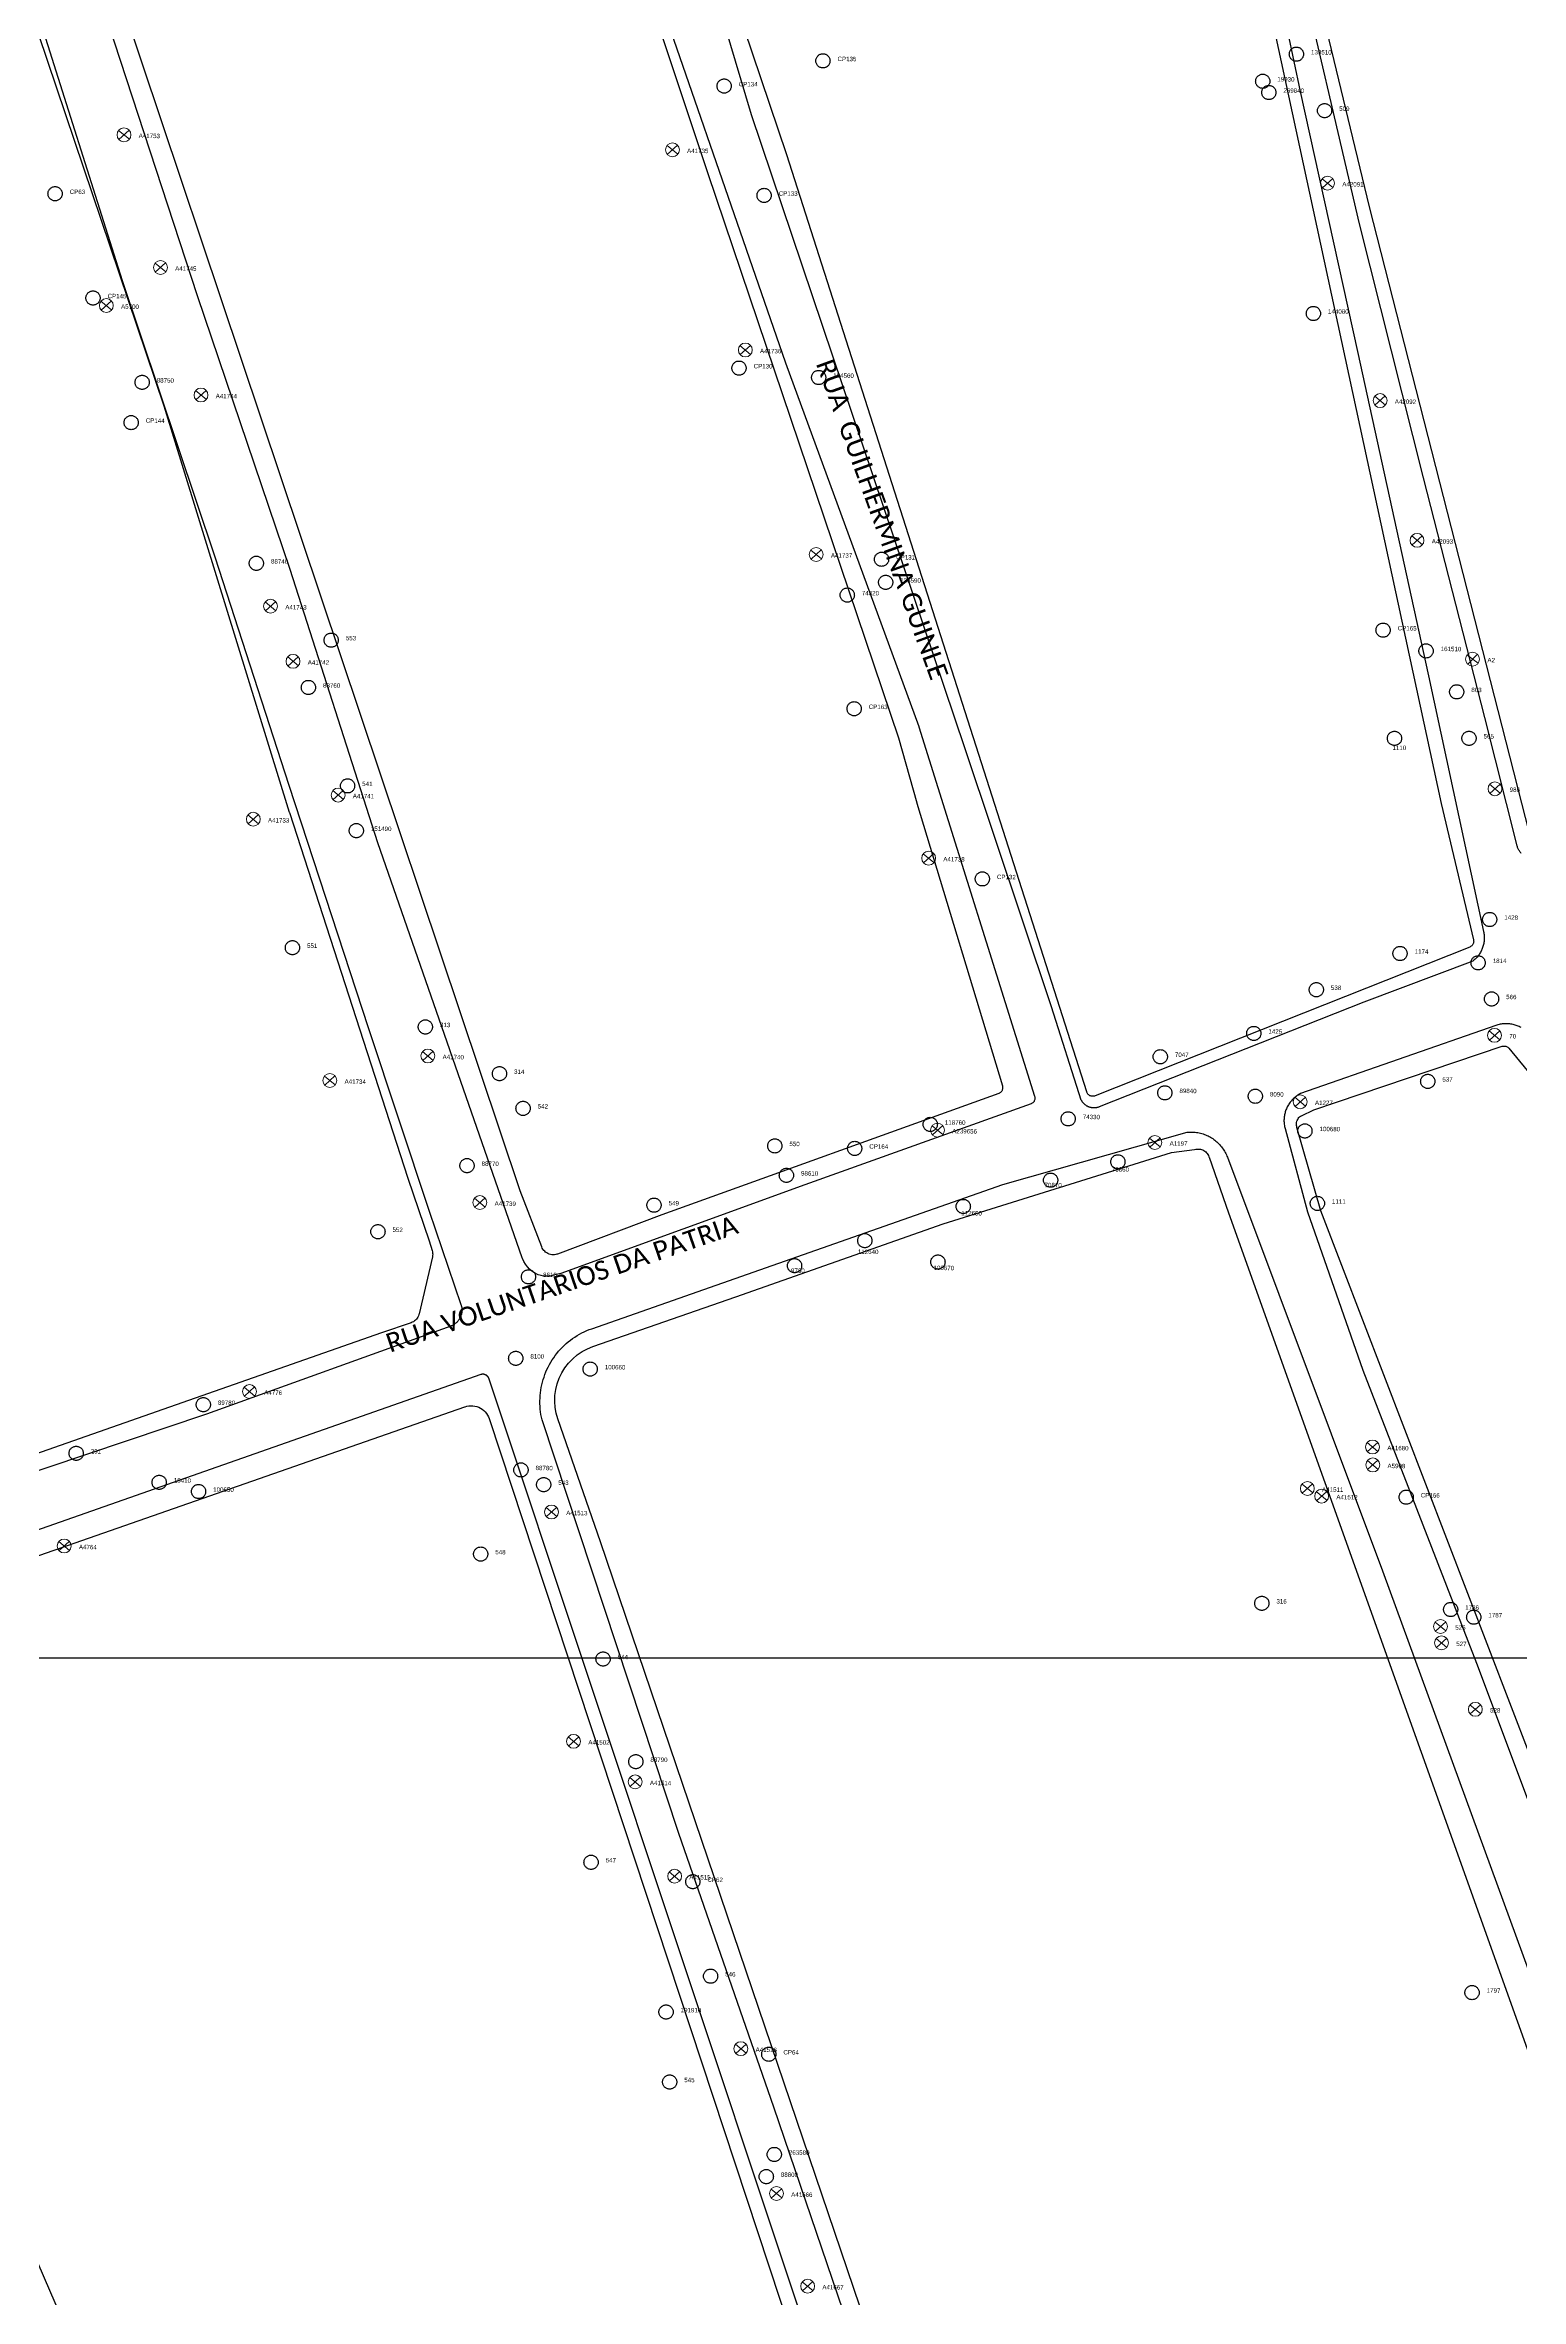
# Model space of a CAD drawing. Header units: millimetres. Extents: x 676447 to 689606, y 7455628 to 7463967.
# Drawn here: x 685692.2 to 685925.9, y 7460434.7 to 7460791.4 of the extents above; entities that cross this region are included whole.
import ezdxf

# ---------------------------------------------------------------- set-up
doc = ezdxf.new("R2010")
doc.units = ezdxf.units.MM
doc.header["$LTSCALE"] = 0.1
doc.header["$MEASUREMENT"] = 0
doc.linetypes.add('PHANTOM2', pattern=[1.25, 0.625, -0.125, 0.125, -0.125, 0.125, -0.125])
doc.layers.add('10.4-Postes', color=1, linetype='Continuous', lineweight=0)
for name, color, linetype in [('Caixas Subterrâneas', 5, 'Continuous'), ('LEGENDAS_INFRAESTRUTURAS', 7, 'Continuous'), ('MUB_MEIOFIO', 7, 'Continuous'), ('MUB_QUADRAS', 7, 'Continuous'), ('MUB_SEGMENTO', 7, 'Continuous'), ('NOS_DE_INFRAESTRUTURA', 7, 'Continuous')]:
    doc.layers.add(name, color=color, linetype=linetype)
doc.styles.add('Legend', font='calibri.ttf')
doc.styles.get("Standard").update_dxf_attribs({"font": 'arial.ttf'})

# ---------------------------------------------------------------- blocks, each defined once
blk = doc.blocks.new('MHMZ')
at = {"linetype": 'PHANTOM2'}
blk.add_circle((0, 0), 0.0000101, dxfattribs=at)
blk = doc.blocks.new('PTPT')
at = {"layer": '10.4-Postes', "color": 1, "linetype": 'PHANTOM2'}
for points in [[(-0.0000079, 0.0000104), (0.0000075, -0.000002)], [(0.000007, 0.0000109), (-0.0000074, -0.0000025)]]:
    blk.add_lwpolyline(points, dxfattribs=at)
at = {"layer": '10.4-Postes', "color": 1}
blk.add_circle((-0.0000002, 0.0000042), 0.00000987, dxfattribs=at)

msp = doc.modelspace()

# ---------------------------------------------------------------- linework, layer by layer
at = {"linetype": 'Continuous'}
msp.add_lwpolyline([(685960.65, 7460009.2), (685286.8, 7460009.2), (685286.8, 7460536.13), (685960.65, 7460536.13)], close=True, dxfattribs=at)
at = {"layer": 'MUB_MEIOFIO', "linetype": 'Continuous'}
for points in [[(685886.89, 7460803.05), (685890.9, 7460784.03), (685899.99, 7460742.88), (685911.22, 7460691.56), (685919.95, 7460651.07), (685919.98, 7460650.91), (685920.01, 7460650.75), (685920.03, 7460650.6), (685920.04, 7460650.44), (685920.05, 7460650.28), (685920.06, 7460650.12), (685920.05, 7460649.96), (685920.05, 7460649.8), (685920.03, 7460649.64), (685920.02, 7460649.48), (685919.99, 7460649.32), (685919.96, 7460649.16), (685919.93, 7460649.01), (685919.89, 7460648.85), (685919.85, 7460648.7), (685919.8, 7460648.55), (685919.74, 7460648.4), (685919.68, 7460648.25), (685919.61, 7460648.1), (685919.54, 7460647.96), (685919.47, 7460647.82), (685919.39, 7460647.68), (685919.3, 7460647.54), (685919.22, 7460647.41), (685919.12, 7460647.28), (685919.02, 7460647.16), (685918.92, 7460647.03), (685918.82, 7460646.91), (685918.7, 7460646.8), (685918.59, 7460646.69), (685918.47, 7460646.58), (685918.35, 7460646.48), (685918.23, 7460646.38), (685900.98, 7460639.91), (685859.12, 7460623.31), (685859.04, 7460623.29), (685858.97, 7460623.26), (685858.89, 7460623.24), (685858.82, 7460623.22), (685858.74, 7460623.2), (685858.67, 7460623.19), (685858.59, 7460623.17), (685858.51, 7460623.17), (685858.43, 7460623.16), (685858.36, 7460623.16), (685858.28, 7460623.15), (685858.2, 7460623.16), (685858.12, 7460623.16), (685858.04, 7460623.17), (685857.97, 7460623.18), (685857.89, 7460623.19), (685857.81, 7460623.2), (685857.74, 7460623.22), (685857.66, 7460623.24), (685857.59, 7460623.26), (685857.51, 7460623.29), (685857.44, 7460623.32), (685857.37, 7460623.35), (685857.3, 7460623.38), (685857.23, 7460623.41), (685857.16, 7460623.45), (685857.09, 7460623.49), (685857.03, 7460623.53), (685856.96, 7460623.58), (685856.9, 7460623.62), (685856.84, 7460623.67), (685856.78, 7460623.72), (685856.72, 7460623.78), (685856.67, 7460623.83), (685856.61, 7460623.89), (685856.56, 7460623.95), (685856.51, 7460624.01), (685856.47, 7460624.07), (685856.42, 7460624.13), (685856.38, 7460624.2), (685856.34, 7460624.26), (685856.3, 7460624.33), (685856.26, 7460624.4), (685851.54, 7460639.14), (685837.82, 7460680.14), (685804.07, 7460780.32), (685754.77, 7460945.65)], [(685784.05, 7460814.46), (685809.47, 7460741.08), (685830.54, 7460683.53), (685830.56, 7460683.49), (685848.88, 7460625), (685848.91, 7460624.9), (685848.92, 7460624.79), (685848.93, 7460624.69), (685848.92, 7460624.58), (685848.9, 7460624.48), (685848.87, 7460624.38), (685848.83, 7460624.28), (685848.79, 7460624.19), (685848.73, 7460624.1), (685848.66, 7460624.02), (685848.59, 7460623.95), (685848.5, 7460623.88), (685848.41, 7460623.83), (685848.32, 7460623.78), (685848.31, 7460623.78), (685812.53, 7460611), (685773.87, 7460596.95), (685773.22, 7460596.77), (685772.74, 7460596.67), (685772.13, 7460596.54), (685771.66, 7460596.5), (685771.16, 7460596.54), (685770.76, 7460596.62), (685770.28, 7460596.76), (685770.17, 7460596.8), (685769.73, 7460597.04), (685769.31, 7460597.33), (685768.93, 7460597.65), (685768.59, 7460598.02), (685768.29, 7460598.42), (685768.03, 7460598.84), (685767.81, 7460599.3), (685767.77, 7460599.4), (685744.94, 7460665.1), (685731.03, 7460708.36), (685716.39, 7460751.68), (685701.38, 7460797.47)], [(685925.9, 7460663.42), (685925.83, 7460663.51), (685925.75, 7460663.61), (685925.68, 7460663.71), (685925.61, 7460663.82), (685925.55, 7460663.93), (685925.49, 7460664.03), (685925.43, 7460664.15), (685925.38, 7460664.26), (685925.33, 7460664.37), (685925.29, 7460664.49), (685925.25, 7460664.61), (685920.14, 7460684.94), (685910.42, 7460722.88), (685900.28, 7460763.06), (685889.83, 7460808.06)], [(685690.36, 7460798.71), (685704.44, 7460754.11), (685719.1, 7460710.38), (685730.81, 7460674.24), (685743.41, 7460635.86), (685753.04, 7460606.82), (685758.08, 7460592.02), (685758.11, 7460591.93), (685758.13, 7460591.84), (685758.15, 7460591.75), (685758.17, 7460591.66), (685758.19, 7460591.57), (685758.2, 7460591.48), (685758.21, 7460591.38), (685758.22, 7460591.29), (685758.22, 7460591.2), (685758.22, 7460591.1), (685758.22, 7460591.01), (685758.21, 7460590.92), (685758.21, 7460590.83), (685758.19, 7460590.73), (685758.18, 7460590.64), (685758.16, 7460590.55), (685758.14, 7460590.46), (685758.11, 7460590.37), (685758.08, 7460590.28), (685758.05, 7460590.2), (685758.02, 7460590.11), (685757.98, 7460590.02), (685757.94, 7460589.94), (685757.9, 7460589.86), (685757.85, 7460589.78), (685757.8, 7460589.7), (685757.75, 7460589.62), (685757.7, 7460589.55), (685757.64, 7460589.47), (685757.58, 7460589.4), (685757.52, 7460589.33), (685757.46, 7460589.26), (685757.39, 7460589.2), (685757.32, 7460589.13), (685757.25, 7460589.07), (685757.18, 7460589.02), (685757.1, 7460588.96), (685757.03, 7460588.91), (685756.95, 7460588.86), (685756.87, 7460588.81), (685756.79, 7460588.77), (685756.71, 7460588.72), (685756.62, 7460588.68), (685756.54, 7460588.65), (685756.45, 7460588.62), (685717.78, 7460574.7), (685673.62, 7460559.88)], [(685925.9, 7460635.87), (685925.75, 7460635.95), (685925.59, 7460636.03), (685925.43, 7460636.1), (685925.27, 7460636.16), (685925.11, 7460636.22), (685924.95, 7460636.27), (685924.78, 7460636.32), (685924.61, 7460636.36), (685924.44, 7460636.39), (685924.27, 7460636.42), (685924.1, 7460636.45), (685923.93, 7460636.46), (685923.76, 7460636.48), (685923.59, 7460636.48), (685923.41, 7460636.48), (685923.24, 7460636.47), (685923.07, 7460636.46), (685922.9, 7460636.44), (685922.73, 7460636.42), (685922.56, 7460636.39), (685922.39, 7460636.35), (685922.22, 7460636.31), (685922.06, 7460636.26), (685921.89, 7460636.21), (685890.98, 7460625.43), (685890.83, 7460625.35), (685890.68, 7460625.26), (685890.54, 7460625.18), (685890.4, 7460625.08), (685890.27, 7460624.98), (685890.13, 7460624.88), (685890.01, 7460624.77), (685889.88, 7460624.66), (685889.76, 7460624.54), (685889.64, 7460624.42), (685889.53, 7460624.3), (685889.42, 7460624.17), (685889.32, 7460624.04), (685889.22, 7460623.9), (685889.13, 7460623.76), (685889.04, 7460623.62), (685888.95, 7460623.47), (685888.88, 7460623.33), (685888.8, 7460623.18), (685888.73, 7460623.02), (685888.67, 7460622.87), (685888.61, 7460622.71), (685888.56, 7460622.55), (685888.52, 7460622.39), (685888.48, 7460622.22), (685888.44, 7460622.06), (685888.41, 7460621.9), (685888.39, 7460621.73), (685888.37, 7460621.56), (685888.36, 7460621.39), (685888.35, 7460621.23), (685888.35, 7460621.06), (685888.36, 7460620.89), (685888.37, 7460620.72), (685888.39, 7460620.56), (685888.41, 7460620.39), (685888.44, 7460620.23), (685888.48, 7460620.06), (685888.52, 7460619.9), (685892.08, 7460606.69), (685900.82, 7460581.64), (685918.84, 7460535.28), (685943.23, 7460470.17)], [(685824.47, 7460415.42), (685807.62, 7460465), (685792.57, 7460508.34), (685770.91, 7460573.8), (685770.82, 7460574.22), (685770.74, 7460574.64), (685770.68, 7460575.07), (685770.63, 7460575.49), (685770.6, 7460575.92), (685770.58, 7460576.35), (685770.58, 7460576.77), (685770.59, 7460577.2), (685770.62, 7460577.63), (685770.66, 7460578.06), (685770.72, 7460578.48), (685770.79, 7460578.9), (685770.87, 7460579.32), (685770.97, 7460579.74), (685771.09, 7460580.15), (685771.22, 7460580.56), (685771.36, 7460580.96), (685771.52, 7460581.36), (685771.69, 7460581.75), (685771.88, 7460582.14), (685772.08, 7460582.52), (685772.29, 7460582.89), (685772.51, 7460583.26), (685772.75, 7460583.61), (685773, 7460583.96), (685773.26, 7460584.3), (685773.53, 7460584.63), (685773.82, 7460584.95), (685774.11, 7460585.26), (685774.42, 7460585.56), (685774.74, 7460585.85), (685775.06, 7460586.12), (685775.4, 7460586.39), (685775.74, 7460586.64), (685776.1, 7460586.89), (685776.46, 7460587.11), (685776.83, 7460587.33), (685777.21, 7460587.53), (685777.59, 7460587.72), (685777.98, 7460587.9), (685778.38, 7460588.06), (685778.78, 7460588.21), (685843.84, 7460611.02), (685873.04, 7460619.31), (685873.25, 7460619.33), (685873.46, 7460619.34), (685873.67, 7460619.34), (685873.88, 7460619.33), (685874.1, 7460619.32), (685874.31, 7460619.3), (685874.52, 7460619.27), (685874.73, 7460619.24), (685874.93, 7460619.2), (685875.14, 7460619.15), (685875.34, 7460619.09), (685875.55, 7460619.03), (685875.75, 7460618.96), (685875.94, 7460618.88), (685876.14, 7460618.8), (685876.33, 7460618.71), (685876.52, 7460618.61), (685876.71, 7460618.51), (685876.89, 7460618.4), (685877.07, 7460618.29), (685877.24, 7460618.16), (685877.41, 7460618.04), (685877.57, 7460617.9), (685877.73, 7460617.77), (685877.89, 7460617.62), (685878.04, 7460617.47), (685878.19, 7460617.32), (685878.32, 7460617.16), (685878.46, 7460616.99), (685878.59, 7460616.82), (685878.71, 7460616.65), (685878.83, 7460616.47), (685878.94, 7460616.29), (685879.04, 7460616.11), (685879.14, 7460615.92), (685879.23, 7460615.73), (685879.32, 7460615.54), (685879.39, 7460615.34), (685903.96, 7460549.9), (685933.21, 7460469.75)], [(685824.78, 7460393.26), (685762.54, 7460580.23), (685762.53, 7460580.27), (685762.52, 7460580.3), (685762.51, 7460580.33), (685762.49, 7460580.37), (685762.48, 7460580.4), (685762.46, 7460580.43), (685762.44, 7460580.46), (685762.43, 7460580.5), (685762.41, 7460580.53), (685762.39, 7460580.56), (685762.36, 7460580.59), (685762.34, 7460580.61), (685762.32, 7460580.64), (685762.29, 7460580.67), (685762.27, 7460580.69), (685762.24, 7460580.72), (685762.22, 7460580.74), (685762.19, 7460580.77), (685762.16, 7460580.79), (685762.13, 7460580.81), (685762.1, 7460580.83), (685762.07, 7460580.85), (685762.04, 7460580.87), (685762, 7460580.88), (685761.97, 7460580.9), (685761.94, 7460580.92), (685761.91, 7460580.93), (685761.87, 7460580.94), (685761.84, 7460580.95), (685761.8, 7460580.96), (685761.77, 7460580.97), (685761.73, 7460580.98), (685761.7, 7460580.99), (685761.66, 7460580.99), (685761.62, 7460580.99), (685761.59, 7460581), (685761.55, 7460581), (685761.51, 7460581), (685761.48, 7460581), (685761.44, 7460580.99), (685761.41, 7460580.99), (685761.37, 7460580.99), (685761.33, 7460580.98), (685761.3, 7460580.97), (685761.26, 7460580.96), (685761.23, 7460580.95), (685645.89, 7460540.48)]]:
    msp.add_lwpolyline(points, dxfattribs=at)
at = {"layer": 'MUB_QUADRAS', "linetype": 'Continuous'}
for points in [[(685885.16, 7460801.5), (685913.24, 7460671.35), (685918.35, 7460649.76), (685918.37, 7460649.66), (685918.38, 7460649.55), (685918.37, 7460649.45), (685918.36, 7460649.35), (685918.34, 7460649.24), (685918.3, 7460649.14), (685918.26, 7460649.05), (685918.2, 7460648.96), (685918.14, 7460648.88), (685918.06, 7460648.8), (685917.98, 7460648.74), (685917.9, 7460648.68), (685917.81, 7460648.63), (685917.75, 7460648.6), (685858.44, 7460625.06), (685858.35, 7460625.02), (685858.24, 7460625), (685858.14, 7460624.99), (685858.04, 7460624.99), (685857.93, 7460625), (685857.83, 7460625.02), (685857.73, 7460625.05), (685857.63, 7460625.09), (685857.54, 7460625.14), (685857.46, 7460625.2), (685857.38, 7460625.27), (685857.31, 7460625.35), (685857.24, 7460625.43), (685857.19, 7460625.52), (685857.15, 7460625.62), (685857.12, 7460625.68), (685809.64, 7460773.98), (685775.87, 7460874.02)], [(685767.96, 7460858.63), (685797.13, 7460771.04), (685827.32, 7460681.73), (685830.25, 7460671.44), (685830.25, 7460671.41), (685843.78, 7460626.64), (685843.8, 7460626.54), (685843.82, 7460626.44), (685843.82, 7460626.33), (685843.81, 7460626.23), (685843.79, 7460626.12), (685843.76, 7460626.02), (685843.72, 7460625.93), (685843.68, 7460625.83), (685843.62, 7460625.75), (685843.55, 7460625.67), (685843.47, 7460625.59), (685843.39, 7460625.53), (685843.3, 7460625.47), (685843.21, 7460625.43), (685843.2, 7460625.43), (685789.85, 7460606.25), (685773.35, 7460600.01), (685773.27, 7460599.99), (685773.07, 7460599.94), (685772.86, 7460599.91), (685772.65, 7460599.91), (685772.44, 7460599.92), (685772.23, 7460599.96), (685772.03, 7460600.02), (685771.84, 7460600.1), (685771.66, 7460600.2), (685771.48, 7460600.32), (685771.33, 7460600.46), (685771.18, 7460600.61), (685771.05, 7460600.78), (685770.95, 7460600.96), (685770.86, 7460601.15), (685767.46, 7460610.05), (685698.1, 7460816.9)], [(685927.22, 7460666.62), (685901.89, 7460765.75), (685890.28, 7460813.88)], [(685689.79, 7460797.28), (685711.02, 7460734.29), (685711.02, 7460734.27), (685730.89, 7460669.94), (685730.91, 7460669.9), (685749.64, 7460612.01), (685753.05, 7460602.1), (685753.51, 7460600.61), (685753.51, 7460600.6), (685753.56, 7460600.4), (685753.59, 7460600.19), (685753.6, 7460599.98), (685753.58, 7460599.77), (685753.55, 7460599.56), (685751.47, 7460590.58), (685751.43, 7460590.44), (685751.36, 7460590.25), (685751.27, 7460590.06), (685751.16, 7460589.88), (685751.03, 7460589.72), (685750.88, 7460589.57), (685750.72, 7460589.43), (685750.55, 7460589.32), (685750.36, 7460589.22), (685750.17, 7460589.14), (685745.49, 7460587.54), (685649.9, 7460554.05)], [(685890.41, 7460620.04), (685890.41, 7460620.05), (685890.36, 7460620.21), (685890.33, 7460620.37), (685890.32, 7460620.54), (685890.33, 7460620.7), (685890.35, 7460620.87), (685890.39, 7460621.03), (685890.45, 7460621.18), (685890.52, 7460621.33), (685890.61, 7460621.47), (685890.72, 7460621.61), (685890.83, 7460621.73), (685890.96, 7460621.83), (685891.1, 7460621.92), (685893.1, 7460622.86), (685922.87, 7460632.9), (685922.97, 7460632.93), (685923.07, 7460632.95), (685923.17, 7460632.95), (685923.28, 7460632.95), (685923.38, 7460632.93), (685923.48, 7460632.91), (685923.58, 7460632.87), (685923.68, 7460632.82), (685923.76, 7460632.77), (685923.85, 7460632.7), (685923.92, 7460632.63), (685923.96, 7460632.59), (685941.35, 7460611.42)], [(685937.42, 7460494.38), (685894.21, 7460606.85), (685890.41, 7460620.04)], [(685773.42, 7460573.95), (685773.17, 7460574.83), (685773, 7460575.76), (685772.93, 7460576.69), (685772.96, 7460577.64), (685773.09, 7460578.57), (685773.31, 7460579.48), (685773.63, 7460580.37), (685774.04, 7460581.22), (685774.54, 7460582.02), (685775.11, 7460582.76), (685775.77, 7460583.44), (685776.49, 7460584.05), (685777.26, 7460584.58), (685778.09, 7460585.03), (685778.97, 7460585.38), (685801.59, 7460593.27), (685834.38, 7460604.82), (685870.54, 7460616.12), (685874.2, 7460616.56), (685874.38, 7460616.61), (685874.57, 7460616.64), (685874.75, 7460616.65), (685874.94, 7460616.64), (685875.13, 7460616.61), (685875.31, 7460616.57), (685875.48, 7460616.5), (685875.65, 7460616.42), (685875.81, 7460616.31), (685875.96, 7460616.2), (685876.09, 7460616.07), (685876.21, 7460615.92), (685876.31, 7460615.76), (685876.4, 7460615.6), (685876.47, 7460615.42), (685876.49, 7460615.35), (685879.57, 7460606.53), (685940.58, 7460435.81)], [(685678.95, 7460548.02), (685758.71, 7460575.84), (685758.73, 7460575.85), (685759.03, 7460575.94), (685759.34, 7460575.99), (685759.65, 7460576.01), (685759.97, 7460576), (685760.28, 7460575.95), (685760.58, 7460575.88), (685760.88, 7460575.77), (685761.16, 7460575.63), (685761.42, 7460575.46), (685761.67, 7460575.27), (685761.9, 7460575.05), (685762.1, 7460574.81), (685762.27, 7460574.55), (685762.42, 7460574.27), (685762.53, 7460573.98), (685826.28, 7460380.89)], [(685937.95, 7460429.57), (685843.08, 7460386.26), (685842.6, 7460386.07), (685842.09, 7460385.93), (685841.58, 7460385.84), (685841.05, 7460385.81), (685840.53, 7460385.83), (685840.01, 7460385.91), (685839.51, 7460386.04), (685839.02, 7460386.22), (685838.55, 7460386.45), (685838.11, 7460386.73), (685837.7, 7460387.06), (685837.32, 7460387.43), (685836.99, 7460387.83), (685836.7, 7460388.27), (685836.46, 7460388.73), (685836.27, 7460389.2), (685780.15, 7460554.48), (685773.42, 7460573.95)], [(685712.24, 7460391.39), (685661.12, 7460509.66), (685650.26, 7460534.89), (685650.16, 7460535.19), (685650.08, 7460535.49), (685650.03, 7460535.8), (685650.02, 7460536.12), (685650.04, 7460536.43), (685650.09, 7460536.74), (685650.18, 7460537.04), (685650.3, 7460537.33), (685650.44, 7460537.61), (685650.62, 7460537.87), (685650.82, 7460538.11), (685651.04, 7460538.33), (685651.29, 7460538.53), (685651.55, 7460538.7), (685651.83, 7460538.84), (685652.06, 7460538.92), (685678.41, 7460547.83), (685678.95, 7460548.02)]]:
    msp.add_lwpolyline(points, dxfattribs=at)

# ---------------------------------------------------------------- block references
at = {"layer": 'Caixas Subterrâneas', "color": 40}
for p, xscale, yscale, zscale, rotation in [((685890.32, 7460789.93), 111319.4907932735, 111319.4907932735, 111319.4907932735, 359.2928339381518), ((685815.37, 7460788.87), 111319.4907932736, 111319.4907932736, 111319.4907932736, 359.2931185384896), ((685884.99, 7460785.64), 111319.4907932735, 111319.4907932735, 111319.4907932735, 359.2928528938019), ((685799.73, 7460784.88), 111319.4907932735, 111319.4907932735, 111319.4907932735, 359.2931767856585), ((685885.95, 7460783.86), 111319.4907932735, 111319.4907932735, 111319.4907932735, 359.2928486873867), ((685894.78, 7460780.99), 111319.4907932736, 111319.4907932736, 111319.4907932736, 359.2928142254718), ((685693.83, 7460767.84), 111319.4907932736, 111319.4907932736, 111319.4907932736, 359.2935740925399), ((685806.06, 7460767.57), 111319.4907932735, 111319.4907932735, 111319.4907932735, 359.2931473541241), ((685699.83, 7460751.34), 111319.4907932736, 111319.4907932736, 111319.4907932736, 359.2935461765048), ((685893.01, 7460748.89), 111319.4907932736, 111319.4907932736, 111319.4907932736, 359.2928109739188), ((685802.09, 7460740.24), 111319.4907932736, 111319.4907932736, 111319.4907932736, 359.2931539484243), ((685707.61, 7460737.99), 111319.4907932736, 111319.4907932736, 111319.4907932736, 359.293512450339), ((685814.69, 7460738.76), 111319.4907932736, 111319.4907932736, 111319.4907932736, 359.2931056190308), ((685705.87, 7460731.62), 111319.4907932736, 111319.4907932736, 111319.4907932736, 359.2935170924611), ((685725.69, 7460709.35), 111319.4907932736, 111319.4907932736, 111319.4907932736, 359.2934348495066), ((685824.65, 7460709.99), 111319.4907932736, 111319.4907932736, 111319.4907932736, 359.2930588155779), ((685819.22, 7460704.32), 111319.4907932735, 111319.4907932735, 111319.4907932735, 359.2930777087129), ((685825.3, 7460706.33), 111319.4907932736, 111319.4907932736, 111319.4907932736, 359.2930552237507), ((685737.53, 7460697.19), 111319.4907932736, 111319.4907932736, 111319.4907932736, 359.2933860503614), ((685904.04, 7460698.77), 111319.4907932736, 111319.4907932736, 111319.4907932736, 359.2927535151529), ((685910.84, 7460695.48), 111319.4907932735, 111319.4907932735, 111319.4907932735, 359.292726636924), ((685733.93, 7460689.7), 111319.4907932736, 111319.4907932736, 111319.4907932736, 359.2933974140431), ((685820.31, 7460686.33), 111319.4907932736, 111319.4907932736, 111319.4907932736, 359.2930679883127), ((685915.69, 7460689), 111319.4907932736, 111319.4907932736, 111319.4907932736, 359.2927061729438), ((685905.84, 7460681.64), 111319.4907932735, 111319.4907932735, 111319.4907932735, 278.2927413678438), ((685917.64, 7460681.65), 111319.4907932736, 111319.4907932736, 111319.4907932736, 359.2926964878615), ((685740.13, 7460674.12), 111319.4907932735, 111319.4907932735, 111319.4907932735, 359.2933690295411), ((685741.51, 7460667.04), 111319.4907932736, 111319.4907932736, 111319.4907932736, 359.2933616103425), ((685840.6, 7460659.4), 111319.4907932736, 111319.4907932736, 111319.4907932736, 359.2929824825367), ((685920.91, 7460652.98), 111319.4907932736, 111319.4907932736, 111319.4907932736, 359.2926751893997), ((685731.4, 7460648.51), 111319.4907932735, 111319.4907932735, 111319.4907932735, 359.2933942832648), ((685906.72, 7460647.59), 111319.4907932735, 111319.4907932735, 111319.4907932735, 186.2927274401445), ((685919.08, 7460646.12), 111319.4907932736, 111319.4907932736, 111319.4907932736, 359.2926800044452), ((685893.47, 7460641.86), 111319.4907932735, 111319.4907932735, 111319.4907932735, 359.2927760381191), ((685921.21, 7460640.4), 111319.4907932736, 111319.4907932736, 111319.4907932736, 359.2926701323977), ((685752.44, 7460635.97), 111319.4907932736, 111319.4907932736, 111319.4907932736, 359.2933104023611), ((685883.57, 7460634.94), 111319.4907932736, 111319.4907932736, 111319.4907932736, 204.2928115397622), ((685764.17, 7460628.57), 111319.4907932735, 111319.4907932735, 111319.4907932735, 359.2932635216911), ((685868.77, 7460631.25), 111319.4907932736, 111319.4907932736, 111319.4907932736, 23.29286668608602), ((685869.49, 7460625.54), 111319.4907932735, 111319.4907932735, 111319.4907932735, 359.2928621540463), ((685883.81, 7460625), 111319.4907932735, 111319.4907932735, 111319.4907932735, 359.292807562779), ((685911.11, 7460627.35), 111319.4907932735, 111319.4907932735, 111319.4907932735, 359.2927045003487), ((685767.91, 7460623.08), 111319.4907932736, 111319.4907932736, 111319.4907932736, 359.2932476003348), ((685854.19, 7460621.42), 111319.4907932736, 111319.4907932736, 111319.4907932736, 359.2929190556375), ((685832.36, 7460620.54), 111319.4907932736, 111319.4907932736, 111319.4907932736, 359.2930017670167), ((685891.66, 7460619.51), 111319.4907932736, 111319.4907932736, 111319.4907932736, 359.2927759931628), ((685807.75, 7460617.14), 111319.4907932736, 111319.4907932736, 111319.4907932736, 359.2930943022491), ((685820.4, 7460616.74), 111319.4907932736, 111319.4907932736, 111319.4907932736, 359.2930460796492), ((685862.06, 7460614.62), 111319.4907932736, 111319.4907932736, 111319.4907932736, 359.2928870045249), ((685759.03, 7460614.02), 111319.4907932736, 111319.4907932736, 111319.4907932736, 359.2932785555648), ((685809.59, 7460612.48), 111319.4907932735, 111319.4907932735, 111319.4907932735, 359.2930858648077), ((685851.41, 7460611.72), 111319.4907932736, 111319.4907932736, 111319.4907932736, 359.292926609443), ((685788.63, 7460607.76), 111319.4907932736, 111319.4907932736, 111319.4907932736, 359.2931640668747), ((685837.58, 7460607.56), 111319.4907932736, 111319.4907932736, 111319.4907932736, 359.2929778989704), ((685893.64, 7460608.04), 111319.4907932736, 111319.4907932736, 111319.4907932736, 296.2927649195508), ((685744.93, 7460603.56), 111319.4907932736, 111319.4907932736, 111319.4907932736, 359.2933289360258), ((685822, 7460602.15), 111319.4907932735, 111319.4907932735, 111319.4907932735, 359.2930354501922), ((685768.76, 7460596.42), 111319.4907932736, 111319.4907932736, 111319.4907932736, 359.2932360973343), ((685810.88, 7460598.18), 111319.4907932735, 111319.4907932735, 111319.4907932735, 359.2930765033654), ((685833.57, 7460598.76), 111319.4907932736, 111319.4907932736, 111319.4907932736, 359.2929904053148), ((685766.75, 7460583.52), 111319.4907932736, 111319.4907932736, 111319.4907932736, 359.2932397525335), ((685778.53, 7460581.82), 111319.4907932735, 111319.4907932735, 111319.4907932735, 359.2931944287652), ((685717.29, 7460576.19), 111319.4907932736, 111319.4907932736, 111319.4907932736, 359.2934255258492), ((685697.17, 7460568.49), 111319.4907932736, 111319.4907932736, 111319.4907932736, 359.2934996424037), ((685767.57, 7460565.86), 111319.4907932736, 111319.4907932736, 111319.4907932736, 359.2932311666523), ((685710.31, 7460563.89), 111319.4907932736, 111319.4907932736, 111319.4907932736, 359.2934482576582), ((685716.54, 7460562.44), 111319.4907932736, 111319.4907932736, 111319.4907932736, 359.2934241157021), ((685771.17, 7460563.53), 111319.4907932736, 111319.4907932736, 111319.4907932736, 359.2932167592614), ((685907.7, 7460561.54), 111319.4907932736, 111319.4907932736, 111319.4907932736, 359.2926970367621), ((685761.2, 7460552.54), 111319.4907932736, 111319.4907932736, 111319.4907932736, 359.2932512457622), ((685884.84, 7460544.75), 111319.4907932736, 111319.4907932736, 111319.4907932736, 359.292778755492), ((685914.73, 7460543.77), 111319.4907932736, 111319.4907932736, 111319.4907932736, 359.292664787508), ((685918.39, 7460542.56), 111319.4907932736, 111319.4907932736, 111319.4907932736, 359.292650515697), ((685780.57, 7460535.94), 111319.4907932736, 111319.4907932736, 111319.4907932736, 359.2931724485618), ((685785.75, 7460519.69), 111319.4907932736, 111319.4907932736, 111319.4907932736, 359.2931477250302), ((685778.67, 7460503.76), 111319.4907932736, 111319.4907932736, 111319.4907932736, 359.2931697150289), ((685794.78, 7460500.69), 111319.4907932736, 111319.4907932736, 111319.4907932736, 359.2931075067033), ((685797.59, 7460485.73), 111319.4907932736, 111319.4907932736, 111319.4907932736, 359.2930921862913), ((685918.12, 7460483.14), 111319.4907932736, 111319.4907932736, 111319.4907932736, 359.2926330881035), ((685790.54, 7460480.06), 111319.4907932736, 111319.4907932736, 111319.4907932736, 359.2931172355471), ((685806.8, 7460473.38), 111319.4907932735, 111319.4907932735, 111319.4907932735, 359.2930533502811), ((685791.11, 7460468.98), 111319.4907932736, 111319.4907932736, 111319.4907932736, 359.29311163009), ((685807.67, 7460457.52), 111319.4907932736, 111319.4907932736, 111319.4907932736, 359.2930451121605), ((685806.4, 7460454.01), 111319.4907932735, 111319.4907932735, 111319.4907932735, 359.2930488700829)]:
    msp.add_blockref('MHMZ', p, dxfattribs=dict(at, xscale=xscale, yscale=yscale, zscale=zscale, rotation=rotation))
at = {"layer": 'NOS_DE_INFRAESTRUTURA', "color": 1}
for p, xscale, yscale, zscale, rotation in [((685704.75, 7460776.7), 111319.4907932736, 111319.4907932736, 111319.4907932736, 359.293535332311), ((685791.56, 7460774.33), 111319.4907932736, 111319.4907932736, 111319.4907932736, 359.2932045519208), ((685895.27, 7460769.04), 111319.4907932736, 111319.4907932736, 111319.4907932736, 359.292808654745), ((685710.52, 7460755.69), 111319.4907932735, 111319.4907932735, 111319.4907932735, 359.2935068626954), ((685701.96, 7460749.67), 111319.4907932736, 111319.4907932736, 111319.4907932736, 359.2935375656052), ((685803.1, 7460742.64), 111319.4907932736, 111319.4907932736, 111319.4907932736, 359.293150874068), ((685716.94, 7460735.51), 111319.4907932736, 111319.4907932736, 111319.4907932736, 359.2934762000389), ((685903.58, 7460734.63), 111319.4907932736, 111319.4907932736, 111319.4907932736, 359.2927663708521), ((685814.32, 7460710.28), 111319.4907932735, 111319.4907932735, 111319.4907932735, 359.2930981963306), ((685909.43, 7460712.51), 111319.4907932736, 111319.4907932736, 111319.4907932736, 359.292737265429), ((685727.96, 7460702.08), 111319.4907932735, 111319.4907932735, 111319.4907932735, 359.2934239741945), ((685731.51, 7460693.36), 111319.4907932735, 111319.4907932735, 111319.4907932735, 359.293407776174), ((685918.24, 7460693.72), 111319.4907932736, 111319.4907932736, 111319.4907932736, 2.292697974323503), ((685738.64, 7460672.2), 111319.4907932736, 111319.4907932736, 111319.4907932736, 359.2933741089356), ((685921.76, 7460673.2), 111319.4907932736, 111319.4907932736, 111319.4907932736, 359.2926782034504), ((685725.22, 7460668.37), 111319.4907932736, 111319.4907932736, 111319.4907932736, 359.2934239357199), ((685832.12, 7460662.21), 111319.4907932735, 111319.4907932735, 111319.4907932735, 359.2930156203154), ((685921.7, 7460634.17), 111319.4907932736, 111319.4907932736, 111319.4907932736, 359.2926663374607), ((685752.86, 7460630.91), 111319.4907932736, 111319.4907932736, 111319.4907932736, 359.2933072355003), ((685737.34, 7460627.02), 111319.4907932735, 111319.4907932735, 111319.4907932735, 359.2933650648766), ((685890.94, 7460623.66), 111319.4907932736, 111319.4907932736, 111319.4907932736, 359.2927800243946), ((685833.53, 7460619.17), 111319.4907932736, 111319.4907932736, 111319.4907932736, 359.2929968912113), ((685867.94, 7460617.22), 111319.4907932736, 111319.4907932736, 111319.4907932736, 359.2928654840136), ((685761.09, 7460607.7), 111319.4907932736, 111319.4907932736, 111319.4907932736, 359.2932687454013), ((685724.62, 7460577.79), 111319.4907932736, 111319.4907932736, 111319.4907932736, 359.2933981482089), ((685902.39, 7460569.02), 111319.4907932735, 111319.4907932735, 111319.4907932735, 359.2927195312254), ((685902.42, 7460566.18), 111319.4907932736, 111319.4907932736, 111319.4907932736, 359.2927185559157), ((685892.07, 7460562.45), 111319.4907932736, 111319.4907932736, 111319.4907932736, 359.2927567347747), ((685894.33, 7460561.25), 111319.4907932736, 111319.4907932736, 111319.4907932736, 359.2927477745424), ((685772.42, 7460558.73), 111319.4907932735, 111319.4907932735, 111319.4907932735, 359.2932105194749), ((685695.29, 7460553.35), 111319.4907932735, 111319.4907932735, 111319.4907932735, 359.2935020855624), ((685913.15, 7460540.6), 111319.4907932736, 111319.4907932736, 111319.4907932736, 359.2926698171882), ((685913.31, 7460538.01), 111319.4907932735, 111319.4907932735, 111319.4907932735, 359.292668395479), ((685918.66, 7460527.5), 111319.4907932736, 111319.4907932736, 111319.4907932736, 359.2926448014065), ((685775.92, 7460522.43), 111319.4907932735, 111319.4907932735, 111319.4907932735, 359.2931859472943), ((685785.67, 7460516.01), 111319.4907932736, 111319.4907932736, 111319.4907932736, 359.2931468785752), ((685791.91, 7460501.08), 111319.4907932736, 111319.4907932736, 111319.4907932736, 359.2931185384684), ((685802.4, 7460473.79), 111319.4907932736, 111319.4907932736, 111319.4907932736, 359.2930701826557), ((685808.03, 7460450.86), 111319.4907932735, 111319.4907932735, 111319.4907932735, 359.2930416881281), ((685812.97, 7460436.19), 111319.4907932735, 111319.4907932735, 111319.4907932735, 359.2930183553764)]:
    msp.add_blockref('PTPT', p, dxfattribs=dict(at, xscale=xscale, yscale=yscale, zscale=zscale, rotation=rotation))

# ---------------------------------------------------------------- texts
at = {"layer": 'LEGENDAS_INFRAESTRUTURAS', "color": 5}
for s, rotation, p in [('139510', 359.2928, (685892.63, 7460789.9)), ('CP135', 359.2931, (685817.68, 7460788.84)), ('CP134', 359.2932, (685802.04, 7460784.85)), ('19930', 359.2928, (685887.3, 7460785.62)), ('269840', 359.2928, (685888.26, 7460783.83)), ('509', 359.2928, (685897.09, 7460780.96)), ('CP63', 359.2936, (685696.14, 7460767.81)), ('CP133', 359.2931, (685808.37, 7460767.54)), ('CP145', 359.2935, (685702.14, 7460751.31)), ('144080', 359.2928, (685895.32, 7460748.87)), ('CP130', 359.2931, (685804.4, 7460740.21)), ('88750', 359.2935, (685709.92, 7460737.97)), ('164560', 359.2931, (685817, 7460738.73)), ('CP144', 359.2935, (685708.18, 7460731.6)), ('88740', 359.2934, (685728, 7460709.32)), ('CP131', 359.2931, (685826.96, 7460709.97)), ('74320', 359.2931, (685821.53, 7460704.29)), ('135590', 359.293, (685827.61, 7460706.3)), ('553', 359.2934, (685739.84, 7460697.17)), ('CP165', 359.2927, (685906.35, 7460698.74)), ('161510', 359.2927, (685913.15, 7460695.46)), ('88760', 359.2934, (685736.24, 7460689.67)), ('CP163', 359.2931, (685822.62, 7460686.3)), ('803', 359.2927, (685918, 7460688.97)), ('1110', 359.2927, (685905.52, 7460679.81)), ('565', 359.2927, (685919.95, 7460681.62)), ('541', 359.2934, (685742.44, 7460674.1)), ('151490', 359.2934, (685743.81, 7460667.01)), ('CP132', 359.293, (685842.91, 7460659.37)), ('1428', 359.2927, (685923.22, 7460652.95)), ('551', 359.2934, (685733.71, 7460648.49)), ('1174', 359.2927, (685909.03, 7460647.56)), ('1814', 359.2927, (685921.39, 7460646.09)), ('538', 359.2928, (685895.78, 7460641.83)), ('566', 359.2927, (685923.52, 7460640.37)), ('313', 359.2933, (685754.75, 7460635.95)), ('1425', 359.2928, (685885.88, 7460634.91)), ('7047', 359.2929, (685871.08, 7460631.23)), ('314', 359.2933, (685766.48, 7460628.54)), ('89840', 359.2929, (685871.8, 7460625.51)), ('537', 359.2927, (685913.42, 7460627.32)), ('542', 359.2932, (685770.22, 7460623.06)), ('8090', 359.2928, (685886.12, 7460624.97)), ('118760', 359.293, (685834.67, 7460620.51)), ('74330', 359.2929, (685856.5, 7460621.39)), ('100680', 359.2928, (685893.97, 7460619.48)), ('550', 359.2931, (685810.06, 7460617.11)), ('CP164', 359.293, (685822.71, 7460616.71)), ('88770', 359.2933, (685761.34, 7460613.99)), ('98610', 359.2931, (685811.9, 7460612.46)), ('70860', 359.2929, (685861.1, 7460613.09)), ('549', 359.2932, (685790.94, 7460607.73)), ('70870', 359.2929, (685850.45, 7460610.61)), ('1111', 359.2928, (685895.95, 7460608.01)), ('112650', 359.293, (685837.27, 7460606.16)), ('552', 359.2933, (685747.24, 7460603.53)), ('9760', 359.2931, (685810.31, 7460597.06)), ('112640', 359.293, (685820.9, 7460600.05)), ('100670', 359.293, (685832.87, 7460597.5)), ('8610', 359.2932, (685771.07, 7460596.39)), ('8100', 359.2932, (685769.06, 7460583.49)), ('100660', 359.2932, (685780.84, 7460581.79)), ('89780', 359.2934, (685719.6, 7460576.16)), ('291', 359.2935, (685699.48, 7460568.46)), ('88780', 359.2932, (685769.88, 7460565.83)), ('18410', 359.2934, (685712.62, 7460563.86)), ('100650', 359.2934, (685718.85, 7460562.41)), ('543', 359.2932, (685773.48, 7460563.5)), ('CP166', 359.2927, (685910.01, 7460561.51)), ('548', 359.2932, (685763.51, 7460552.51)), ('316', 359.2928, (685887.15, 7460544.72)), ('1786', 359.2927, (685917.04, 7460543.74)), ('1787', 359.2926, (685920.7, 7460542.53)), ('544', 359.2932, (685782.88, 7460535.91)), ('88790', 359.2931, (685788.06, 7460519.66)), ('547', 359.2932, (685780.98, 7460503.74)), ('CP62', 359.2931, (685797.09, 7460500.66)), ('546', 359.2931, (685799.9, 7460485.7)), ('1797', 359.2926, (685920.43, 7460483.12)), ('191910', 359.2931, (685792.85, 7460480.03)), ('CP64', 359.293, (685809.11, 7460473.35)), ('545', 359.2931, (685793.42, 7460468.96)), ('263580', 359.293, (685809.98, 7460457.49)), ('88800', 359.293, (685808.71, 7460453.98))]:
    msp.add_text(s, height=0.7, rotation=rotation, dxfattribs=at).set_placement(p)
at = {"layer": 'LEGENDAS_INFRAESTRUTURAS', "color": 1}
for s, rotation, p in [('A41753', 359.2935, (685707.06, 7460776.67)), ('A41735', 359.2932, (685793.87, 7460774.3)), ('A42091', 359.2928, (685897.58, 7460769.01)), ('A41745', 359.2935, (685712.83, 7460755.67)), ('A5700', 359.2935, (685704.27, 7460749.64)), ('A41736', 359.2931, (685805.41, 7460742.61)), ('A41744', 359.2935, (685719.25, 7460735.48)), ('A42092', 359.2928, (685905.89, 7460734.6)), ('A42093', 359.2927, (685911.74, 7460712.49)), ('A41737', 359.2931, (685816.63, 7460710.26)), ('A41743', 359.2934, (685730.27, 7460702.06)), ('A41742', 359.2934, (685733.82, 7460693.33)), ('A2', 359.2927, (685920.55, 7460693.69)), ('A41741', 359.2934, (685740.95, 7460672.17)), ('986', 359.2927, (685924.07, 7460673.17)), ('A41733', 359.2934, (685727.53, 7460668.34)), ('A41738', 359.293, (685834.43, 7460662.18)), ('70', 359.2927, (685924.01, 7460634.15)), ('A41740', 359.2933, (685755.17, 7460630.88)), ('A41734', 359.2934, (685739.65, 7460626.99)), ('A1227', 359.2928, (685893.25, 7460623.63)), ('A239656', 359.293, (685835.84, 7460619.14)), ('A1197', 359.2929, (685870.25, 7460617.19)), ('A41739', 359.2933, (685763.4, 7460607.67)), ('A4776', 359.2934, (685726.93, 7460577.76)), ('A41680', 359.2927, (685904.7, 7460568.99)), ('A5908', 359.2927, (685904.73, 7460566.15)), ('A41511', 359.2927, (685894.38, 7460562.42)), ('A41512', 359.2927, (685896.64, 7460561.22)), ('A41513', 359.2932, (685774.73, 7460558.71)), ('A4764', 359.2935, (685697.6, 7460553.32)), ('526', 359.2927, (685915.46, 7460540.57)), ('527', 359.2927, (685915.62, 7460537.98)), ('528', 359.2926, (685920.97, 7460527.47)), ('A41502', 359.2932, (685778.23, 7460522.41)), ('A41514', 359.2931, (685787.98, 7460515.98)), ('A41515', 359.2931, (685794.22, 7460501.06)), ('A41516', 359.2931, (685804.71, 7460473.76)), ('A41666', 359.293, (685810.34, 7460450.83)), ('A41667', 359.293, (685815.28, 7460436.17))]:
    msp.add_text(s, height=0.7, rotation=rotation, dxfattribs=at).set_placement(p)
at = {"layer": 'MUB_SEGMENTO', "color": 253, "style": 'Legend'}
for s, rotation, p in [('RUA  GUILHERMINA GUINLE', 289.9396, (685814.23, 7460740.97)), ('RUA VOLUNTARIOS DA PATRIA', 18.9165, (685746.85, 7460584.41))]:
    msp.add_text(s, height=3, rotation=rotation, dxfattribs=at).set_placement(p)

doc.saveas('drawing.dxf')
